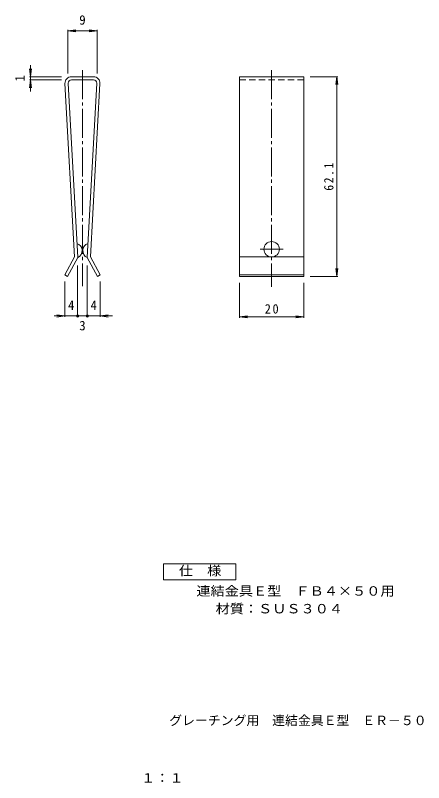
# Model space of a CAD drawing. Units: millimetres on the paper. Extents: x -60 to 67, y -132 to 106.
import ezdxf
from ezdxf.enums import TextEntityAlignment as Align

# ---------------------------------------------------------------- set-up
doc = ezdxf.new("R2010")
doc.units = ezdxf.units.MM
doc.header["$PDMODE"] = 32
doc.header["$PDSIZE"] = 0.8
doc.linetypes.add('CHAIN2', pattern=[12, 9, -1, 1, -1])
doc.linetypes.add('DASHED2', pattern=[3, 2, -1])
doc.layers.add('0-3_建具', color=4, linetype='Continuous', lineweight=9)
doc.layers.add('0-4_その他', color=7, linetype='Continuous', lineweight=9)
doc.layers.add('0-5_寸法', color=2, linetype='Continuous')
doc.styles.add('ＭＳ ゴシック', font='')
doc.styles.get('ＭＳ ゴシック').set_extended_font_data('MS Gothic')

msp = doc.modelspace()

# ---------------------------------------------------------------- linework, layer by layer
at = {"layer": '0-3_建具', "linetype": 'CHAIN2'}
for p, q in [((-38.866, 89.437), (-38.866, 22.374)), ((19.929, 89.437), (19.929, 22.095)), ((16.332, 33.828), (23.525, 33.828))]:
    msp.add_line(p, q, dxfattribs=at)
at = {"layer": '0-3_建具'}
for p, q in [((-42.31, 87.428), (-35.422, 87.428)), ((-35.422, 86.428), (-42.31, 86.428)), ((29.929, 87.428), (9.929, 87.428)), ((9.929, 87.428), (9.929, 25.356)), ((29.929, 25.356), (29.929, 87.428)), ((-41.367, 31.428), (-44.307, 85.319)), ((-43.308, 85.374), (-40.354, 31.203)), ((-34.423, 85.374), (-37.378, 31.203)), ((-36.364, 31.428), (-33.425, 85.319)), ((-41.367, 31.428), (-44.366, 25.828)), ((-40.354, 31.203), (-43.484, 25.356)), ((-37.378, 31.203), (-34.247, 25.356)), ((-36.364, 31.428), (-33.366, 25.828)), ((9.929, 31.428), (29.929, 31.428)), ((-44.366, 25.828), (-43.484, 25.356)), ((-33.366, 25.828), (-34.247, 25.356)), ((9.929, 25.828), (29.929, 25.828)), ((9.929, 25.356), (29.929, 25.356))]:
    msp.add_line(p, q, dxfattribs=at)
at = {"layer": '0-3_建具', "linetype": 'DASHED2'}
msp.add_line((29.929, 86.428), (9.929, 86.428), dxfattribs=at)
at = {"layer": '0-3_建具'}
msp.add_circle((19.929, 33.814), 2.4, dxfattribs=at)
for centre, radius, start, end in [((-42.31, 85.428), 2, 90, 183.12213), ((-42.31, 85.428), 1, 90, 183.12213), ((-35.422, 85.428), 2, 356.87787, 90), ((-35.422, 85.428), 1, 356.87787, 90), ((-41.365, 33.379), 2.4, 294.9269, 71.31736), ((-36.367, 33.379), 2.4, 108.68264, 245.0731)]:
    msp.add_arc(centre, radius, start, end, dxfattribs=at)
at = {"layer": '0-4_その他'}
for p, q in [((-43.382, 101.702), (-40.903, 102.029)), ((-43.382, 102.002), (-43.382, 88.428)), ((-43.382, 101.702), (-34.35, 101.702)), ((-43.382, 101.702), (-40.903, 101.376)), ((-34.35, 101.702), (-36.828, 102.029)), ((-34.35, 101.702), (-36.828, 101.376)), ((-34.35, 102.002), (-34.35, 88.428)), ((-55.007, 90.959), (-55.007, 82.806)), ((-55.007, 87.428), (-55.333, 89.907)), ((-55.007, 87.428), (-54.68, 89.907)), ((-55.007, 86.428), (-55.333, 83.949)), ((-55.307, 87.428), (-45.382, 87.428)), ((-55.307, 86.428), (-45.382, 86.428)), ((-55.007, 86.428), (-54.68, 83.949)), ((40.493, 87.428), (31.929, 87.428)), ((40.193, 87.428), (39.867, 84.949)), ((40.193, 87.428), (40.519, 84.949)), ((40.193, 25.356), (40.193, 87.428)), ((-40.366, 12.781), (-40.366, 28.785)), ((-37.366, 12.781), (-37.366, 28.783)), ((40.193, 25.356), (39.867, 27.835)), ((40.193, 25.356), (40.519, 27.835)), ((40.493, 25.356), (31.929, 25.356)), ((-44.366, 12.781), (-44.366, 23.828)), ((-33.366, 12.781), (-33.366, 23.828)), ((9.929, 12.502), (9.929, 23.356)), ((29.929, 12.502), (29.929, 23.356)), ((-47.706, 13.081), (-40.366, 13.081)), ((-44.366, 13.081), (-46.845, 13.407)), ((-44.366, 13.081), (-46.845, 12.754)), ((-40.366, 13.081), (-37.366, 13.081)), ((-37.366, 13.081), (-29.511, 13.081)), ((-33.366, 13.081), (-30.887, 13.407)), ((-33.366, 13.081), (-30.887, 12.754)), ((9.929, 12.802), (12.407, 13.128)), ((9.929, 12.802), (29.929, 12.802)), ((9.929, 12.802), (12.407, 12.476)), ((29.929, 12.802), (27.45, 13.128)), ((29.929, 12.802), (27.45, 12.476))]:
    msp.add_line(p, q, dxfattribs=at)
at = {"layer": '0-4_その他', "color": 2}
msp.add_lwpolyline([(-13.662, -68.896), (-13.662, -63.896), (8.838, -63.896), (8.838, -68.896)], close=True, dxfattribs=at)
at = {"layer": '0-4_その他'}
for p in [(-40.366, 13.081), (-37.366, 13.081)]:
    msp.add_point(p, dxfattribs=at)

# ---------------------------------------------------------------- texts
at = {"layer": '0-4_その他', "color": 2, "style": 'ＭＳ ゴシック'}
for s, p in [('9', (-39.866, 102.702)), ('4', (-43.366, 14.081)), ('4', (-36.366, 14.081)), ('3', (-39.866, 7.753))]:
    msp.add_text(s, height=2.933, dxfattribs=at).set_placement(p, align=Align.BOTTOM_LEFT)
msp.add_text('1', height=2.933, rotation=90, dxfattribs=at).set_placement((-56.007, 85.928), align=Align.BOTTOM_LEFT)
at = {"layer": '0-4_その他', "color": 2, "style": 'ＭＳ ゴシック', "width": 1.1}
for s, p in [('仕\u3000様', (-8.912, -68.396)), ('連結金具Ｅ型\u3000ＦＢ４×５０用', (-3.453, -74.688)), ('材質：ＳＵＳ３０４', (2.518, -80.188))]:
    msp.add_text(s, height=2.933, dxfattribs=at).set_placement(p, align=Align.BOTTOM_LEFT)
at = {"layer": '0-4_その他', "color": 2, "insert": (39.193, 52.017), "char_height": 2.933, "attachment_point": 7, "rotation": 90, "style": 'ＭＳ ゴシック'}
msp.add_mtext('\\T1.28;\\W0.9;62.1', dxfattribs=at)
at = {"layer": '0-4_その他', "color": 2, "insert": (17.804, 13.802), "char_height": 2.933, "attachment_point": 7, "style": 'ＭＳ ゴシック'}
msp.add_mtext('\\T1.27;\\W0.95;20', dxfattribs=at)
at = {"layer": '0-5_寸法', "style": 'ＭＳ ゴシック'}
msp.add_text('グレーチング用\u3000連結金具Ｅ型\u3000ＥＲ－５０', height=2.933, dxfattribs=at).set_placement((-11.904, -114.903), align=Align.BOTTOM_LEFT)
at = {"layer": '0-5_寸法', "style": 'ＭＳ ゴシック', "width": 1.1}
msp.add_text('１：１', height=2.933, dxfattribs=at).set_placement((-20.662, -132.771), align=Align.BOTTOM_LEFT)

doc.saveas('drawing.dxf')
